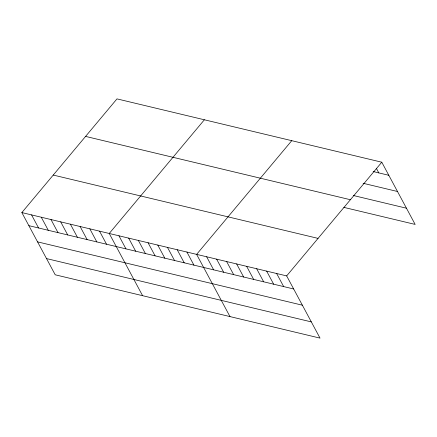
<?xml version="1.0" encoding="UTF-8"?>
<svg xmlns="http://www.w3.org/2000/svg" width="437" height="437" viewBox="0 0 437 437"><rect width="100%" height="100%" fill="white"/><g stroke="black" fill="none" stroke-linecap="round" stroke-linejoin="round"><path stroke-width="0.66" d="M21.85 212.579L286.661 275.905L320.021 338.118L55.209 274.791L21.85 212.579L116.979 98.882L381.791 162.209L415.15 224.421L343.87 207.378M204.369 119.782L109.239 233.478L142.593 295.691M291.758 140.676L196.623 254.372L229.982 316.585M286.661 275.905L381.791 162.209M373.171 171.544L388.804 175.286M363.109 183.278L397.495 191.499M353.309 195.497L406.454 208.209M85.586 136.404L350.398 199.725M53.243 175.062L318.054 238.383M28.864 225.656L293.669 288.977M37.555 241.869L302.366 305.195M46.513 258.578L311.324 321.9M376.568 168.731L378.797 172.894M276.654 273.513L283.668 286.59M266.652 271.12L273.666 284.197M256.65 268.728L263.658 281.805M246.643 266.335L253.657 279.412M236.641 263.943L243.649 277.02M226.639 261.55L233.648 274.627M216.632 259.157L223.646 272.235M206.63 256.765L213.638 269.842M186.916 252.051L193.924 265.128M177.203 249.729L184.217 262.806M167.497 247.408L174.505 260.485M157.784 245.086L164.798 258.163M148.077 242.764L155.086 255.842M138.365 240.443L145.379 253.52M128.658 238.121L135.667 251.199M118.946 235.8L125.96 248.877M99.527 231.157L106.541 244.228M89.82 228.835L96.828 241.907M80.108 226.508L87.121 239.585M70.401 224.186L77.409 237.264M60.688 221.865L67.702 234.942M50.982 219.543L57.99 232.621M41.269 217.222L48.283 230.299M31.562 214.9L38.571 227.977"/></g></svg>
